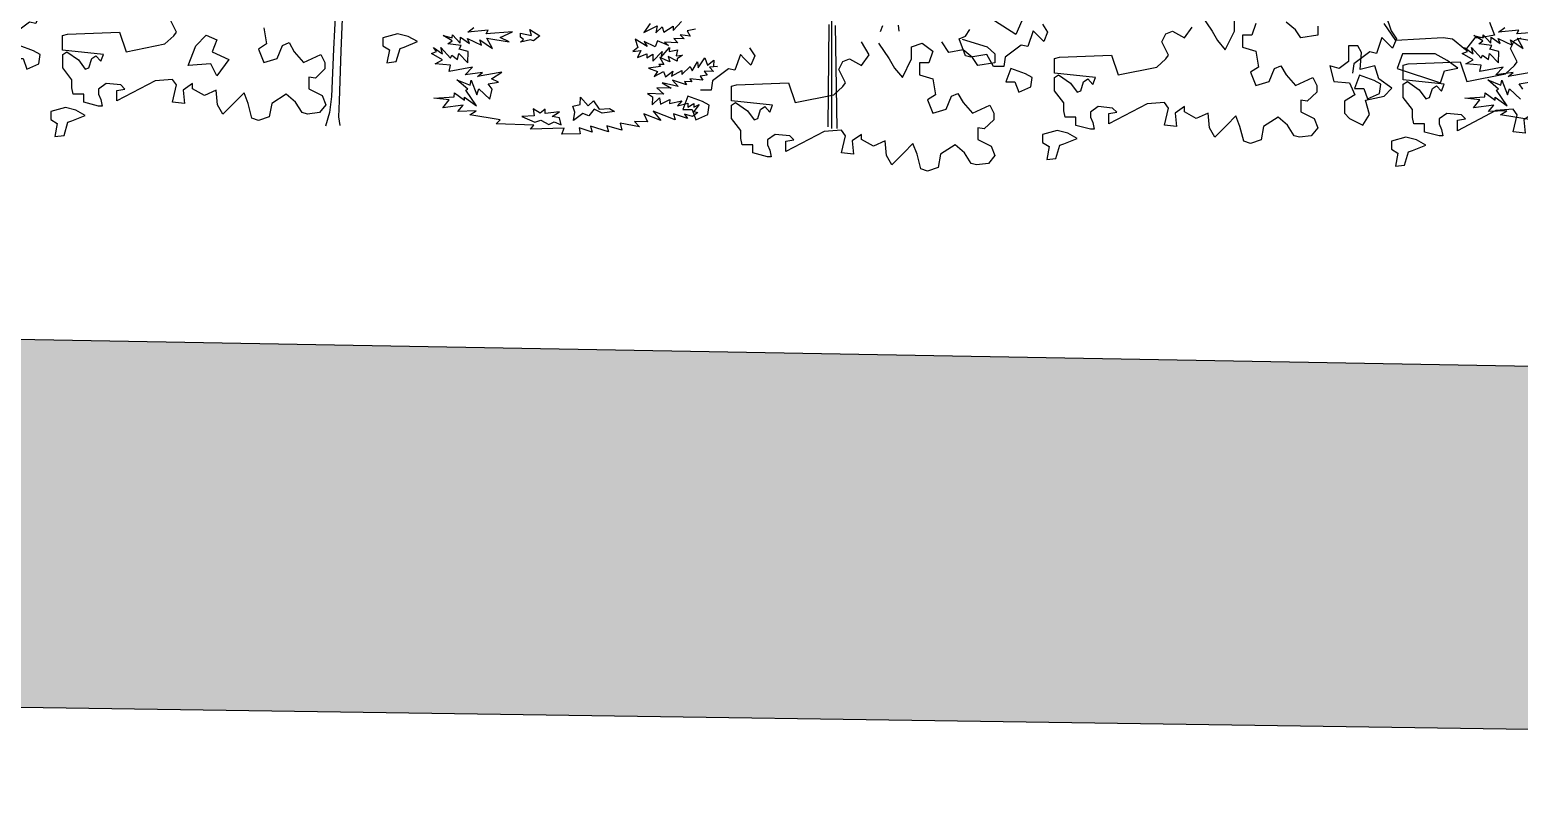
# Model space of a CAD drawing. Header units: inches. Extents: x 11.9 to 85.3, y 21.1 to 37.4.
# Drawn here: x 62.269 to 64.021, y 21.109 to 22.025 of the extents above; entities that cross this region are included whole.
import ezdxf

# ---------------------------------------------------------------- set-up
doc = ezdxf.new("R2010")
doc.units = ezdxf.units.IN
doc.header["$MEASUREMENT"] = 0
doc.layers.add('CAY', color=94, linetype='Continuous')
doc.layers.add('CAY-3', color=61, linetype='Continuous')

# ---------------------------------------------------------------- blocks, each defined once
blk = doc.blocks.new('A$C76451831')
at = {"layer": 'CAY'}
for p, q in [((2138.3, 140.1), (2140.6, 408.3)), ((2147.3, 135.4), (2147.3, 419.7)), ((2161.5, 135.4), (2156.8, 405.9)), ((3870.3, 414.4), (3883.8, 380.2)), ((3831.9, 373.1), (3807.8, 341.8)), ((3846.1, 373.1), (3831.9, 373.1)), ((3883.8, 380.2), (3846.1, 373.1)), ((5396.9, 0), (5402.9, 15.7)), ((5442.9, 17), (5445, 1))]:
    blk.add_line(p, q, dxfattribs=at)
for points in [[(1671.3, 411), (1654.7, 387.5), (1689.7, 404.9), (1686.3, 386.4), (1702.7, 401.7), (1707.7, 388.4), (1732.3, 403.4), (1731.9, 392.6), (1754, 415.8)], [(1790.4, 396), (1769, 391.3), (1776.7, 377.8), (1750.1, 381.5), (1760.6, 370.2), (1733.8, 371.2), (1743.9, 360.4), (1709.5, 361.6), (1719.6, 353.1), (1691, 365), (1685, 349.3), (1656.1, 363.5), (1663.8, 350.1), (1632.7, 369.7), (1639.7, 348.2), (1626.2, 337.8), (1647.6, 339.7), (1638.8, 321.5), (1663.1, 331), (1662.7, 320.6), (1679, 330.5), (1678.3, 311.9), (1703.2, 337.8), (1700, 322), (1722.2, 348), (1721.8, 337.1), (1743.2, 341.8), (1740, 326.1), (1756.3, 327.8), (1742.4, 317.8), (1742.2, 312.4), (1718.6, 324.1), (1723.6, 310.3), (1697.2, 322.1), (1707.5, 303.2), (1694.3, 303.7), (1699.1, 298), (1667.2, 293.7), (1691, 285.2), (1682.3, 271.9), (1706.8, 284.6), (1711.8, 270.9), (1730.9, 286.1), (1727.7, 273), (1755, 287.9), (1754.6, 277.5), (1776.6, 298.1), (1781.7, 287), (1795.6, 310.5), (1797.8, 294.6), (1814.6, 320.8), (1822.1, 301.9), (1838.4, 314.5), (1837.8, 298.6), (1848.2, 298.3), (1826.8, 296.3), (1837.3, 285.1), (1813.3, 285.9), (1821.1, 275.2), (1802.5, 273.1), (1809.8, 262), (1775.5, 265.9), (1780.6, 258), (1761.6, 258.7), (1766.8, 250.4), (1730.1, 262.5), (1745.3, 245.7), (1703.1, 255.3), (1726.6, 241.3), (1689.5, 242.6), (1707.5, 225.7), (1664.9, 227.2), (1677.8, 219), (1677, 197.7), (1696.2, 215.6), (1698.4, 199.7), (1722.9, 212), (1722.5, 201.1), (1754.9, 208.2), (1743.6, 195.4), (1770.5, 202.2), (1770.2, 191.8), (1786.4, 201.6), (1786, 191.2), (1799.9, 198.4), (1785.6, 180.3), (1796.4, 177.2), (1782.5, 167.3), (1761.4, 173.5), (1769.1, 162.3), (1732.4, 174.5), (1736.8, 158), (1679.2, 181.3), (1699.6, 157), (1654.9, 174.5), (1665, 152.8), (1630.2, 154), (1643.3, 140), (1592.9, 149.9), (1597.7, 131.1), (1558.2, 142.9), (1562.6, 126.9), (1515.6, 142.2), (1520, 125.7), (1486, 137.8), (1488.1, 121.8), (1440.1, 120.8), (1446.1, 136.4), (1358.1, 134.1), (1366.6, 144.6), (1267.9, 148.1), (1279.1, 158.1), (1199.4, 171.8), (1216.1, 181.6), (1168, 180.6), (1181.7, 196.4), (1128.5, 190.1), (1145, 210.9), (1105.3, 215), (1158.5, 218.6), (1158.8, 229), (1184.9, 209.5), (1185.2, 217.6), (1216.5, 195.2), (1188.5, 236.1), (1194, 238.6), (1165.5, 263.2), (1199.8, 248.8), (1202.6, 261.9), (1217.6, 224.2), (1223.1, 239.9), (1251.6, 212.6), (1257.9, 238.7), (1247.6, 252.6), (1274.4, 257.1), (1256.2, 265.5), (1283.5, 283.1), (1219.2, 272.2), (1232.7, 282.1), (1187.2, 276), (1206.5, 296.7), (1144.9, 285.2), (1148.2, 301.4), (1108.5, 305.5), (1127.4, 315.3), (1098.5, 332.2), (1112.3, 337.1), (1104.5, 348.3), (1127.9, 331.1), (1123.1, 347.6), (1148.9, 320), (1151.8, 327.6), (1167.3, 316.6), (1170.6, 332.4), (1193.7, 307.5), (1194.8, 337), (1171, 343.2), (1176.8, 353.5), (1142, 357.4), (1153.2, 365.2), (1129.6, 379.1), (1153.4, 372.9), (1153.7, 381), (1174.2, 359), (1174.8, 374.8), (1198.2, 358.2), (1193.2, 371.5), (1229.8, 354.3), (1225.3, 367.6), (1258.9, 345.2), (1244, 372.4), (1302.2, 362.7), (1278.5, 373.9), (1311.2, 388.7), (1241.7, 383.4), (1247.5, 393.6), (1193.8, 387.8), (1210.1, 400.4)], [(3979.1, 158.1), (3899.4, 171.8), (3916.1, 181.6), (3868, 180.6), (3881.7, 196.4), (3828.5, 190.1), (3845, 210.9), (3805.3, 215), (3858.5, 218.6), (3858.8, 229), (3884.9, 209.5), (3885.2, 217.6), (3916.5, 195.2), (3888.5, 236.1), (3894, 238.6), (3865.5, 263.2), (3899.8, 248.8), (3902.6, 261.9), (3917.6, 224.2), (3923.1, 239.9), (3951.6, 212.6)], [(3957.9, 238.7), (3947.6, 252.6), (3974.4, 257.1)], [(3983.5, 283.1), (3919.2, 272.2), (3932.7, 282.1), (3887.2, 276), (3906.5, 296.7), (3844.9, 285.2), (3848.2, 301.4), (3808.5, 305.5), (3827.4, 315.3), (3798.5, 332.2), (3812.3, 337.1), (3804.5, 348.3), (3827.9, 331.1), (3823.1, 347.6), (3848.9, 320), (3851.8, 327.6), (3867.3, 316.6), (3870.6, 332.4), (3893.7, 307.5), (3894.8, 337), (3871, 343.2), (3876.8, 353.5), (3842, 357.4), (3853.2, 365.2), (3829.6, 379.1), (3853.4, 372.9), (3853.7, 381), (3874.2, 359), (3874.8, 374.8), (3898.2, 358.2), (3893.2, 371.5), (3929.8, 354.3), (3925.3, 367.6), (3958.9, 345.2), (3944, 372.4), (4002.2, 362.7)], [(4011.2, 388.7), (3941.7, 383.4), (3947.5, 393.6), (3893.8, 387.8), (3910.1, 400.4)], [(774.7, 655.4), (791.5, 634.3), (850.6, 524.6), (847.4, 444.5), (842.2, 343.2), (836.9, 219.8), (831.6, 177.6), (821.1, 141.8)], [(888.6, 656.4), (872.7, 530.9), (866.4, 466.6), (861.1, 337.9), (856.9, 208.2), (854.8, 166), (859, 143.9)]]:
    blk.add_lwpolyline(points, dxfattribs=at)
for points in [[(1332, 374.8), (1332.4, 385.2), (1361.2, 379.2), (1356.8, 395.2), (1382.5, 378.5), (1366.1, 365.4), (1358.1, 368.4), (1331.6, 361.7), (1339.5, 369.1)], [(1037.6, 376.9), (1009.9, 384), (971.5, 373.4), (971.5, 352.7), (988.6, 342.1), (982.2, 307.9), (1006.3, 310.8), (1016.4, 345.6), (1027, 349.2), (1061.8, 363.3)], [(1474.2, 178.1), (1469.4, 194.1), (1488.1, 198.9), (1488.8, 217.4), (1509.3, 195.4), (1522.9, 208.1), (1538.4, 186.2), (1564.8, 188), (1578.1, 179.9), (1545.8, 175.6), (1524.8, 186.7), (1511.1, 168.6), (1495.4, 174.6), (1470.8, 156.9)], [(1809, 206.5), (1770.6, 220.7), (1757.1, 185.9), (1781.3, 185.9), (1791.3, 158.2), (1822.5, 172.3), (1826.1, 196.5)], [(1438.2, 144.9), (1433.9, 163.6), (1414.9, 167), (1434.4, 179.5), (1396.7, 175.3), (1397, 186.2), (1383.5, 175.8), (1365.4, 187.3), (1367.4, 168.6), (1335.2, 167), (1369.6, 152.2), (1385.6, 157.1), (1406.5, 146), (1419.9, 153.2)]]:
    blk.add_lwpolyline(points, close=True, dxfattribs=at)
at = {"layer": 'CAY-3'}
for p, q in [((86.7, 510.8), (100.8, 469.5)), ((100.8, 469.5), (114.4, 448.9)), ((76.8, 451.7), (62.5, 410.5)), ((86.7, 441.8), (76.8, 451.7)), ((104.4, 424.1), (86.7, 441.8)), ((114.4, 448.9), (104.4, 424.1)), ((413.7, 423.2), (424.3, 443.8)), ((424.3, 443.8), (441.4, 450.9)), ((3115.8, 431.8), (3143.5, 390.5)), ((45.4, 414.1), (3.5, 382.8)), ((62.5, 410.5), (45.4, 414.1)), ((430.8, 388.4), (413.7, 423.2)), ((659.6, 399), (666.6, 357.1)), ((2498.1, 377.9), (2508.7, 395)), ((2675.1, 391.3), (2660.8, 350.1)), ((2685, 381.4), (2675.1, 391.3)), ((2699.2, 409.1), (2712.7, 388.5)), ((3022.7, 383.4), (3039.8, 390.5)), ((3039.8, 390.5), (3071, 373.4)), ((3071, 373.4), (3091.6, 401.1)), ((3143.5, 390.5), (3157.7, 366.3)), ((3178.3, 342.1), (3202.5, 390.5)), ((3202.5, 390.5), (3202.5, 421.8)), ((3257.9, 411.1), (3247.9, 379.9)), ((3362.3, 394), (3337.5, 414.7)), ((3375.8, 373.4), (3362.3, 394)), ((3420.6, 404.1), (3420.6, 379.9)), ((3625.2, 366.3), (3594, 411.1)), ((3.5, 382.8), (0, 358.6)), ((132.1, 379.3), (145.6, 382.8)), ((132.1, 340.9), (132.1, 379.3)), ((145.6, 382.8), (281.8, 388.3)), ((281.8, 388.3), (298.9, 336.4)), ((298.9, 336.4), (400.1, 357.1)), ((400.1, 357.1), (424.3, 378.3)), ((424.3, 378.3), (430.8, 388.4)), ((666.6, 357.1), (646, 343.5)), ((694.4, 319.3), (708.5, 353.5)), ((708.5, 353.5), (725.6, 360.6)), ((725.6, 360.6), (739.2, 336.4)), ((2245.7, 328.6), (2225, 362.9)), ((2269.8, 359.3), (2297.6, 318)), ((2356.5, 349.3), (2384.2, 359.3)), ((2384.2, 359.3), (2411.9, 338.7)), ((2453.8, 335.1), (2436.1, 362.9)), ((2481, 370.8), (2498.1, 377.9)), ((2498.1, 326), (2481, 370.8)), ((2488.6, 369.9), (2554, 349.3)), ((2643.7, 353.7), (2601.9, 322.4)), ((2660.8, 350.1), (2643.7, 353.7)), ((2702.7, 363.7), (2685, 381.4)), ((2712.7, 388.5), (2702.7, 363.7)), ((3012, 362.8), (3022.7, 383.4)), ((3029.1, 328), (3012, 362.8)), ((3157.7, 366.3), (3178.3, 342.1)), ((3223.1, 379.9), (3223.1, 348.6)), ((3247.9, 379.9), (3223.1, 379.9)), ((3420.6, 379.9), (3375.8, 373.4)), ((3748.8, 373.1), (3625.2, 366.3)), ((3773, 369.5), (3748.8, 373.1)), ((3807.8, 341.8), (3773, 369.5)), ((240, 329.4), (132.1, 340.9)), ((132.7, 329.4), (143.3, 336.4)), ((132.7, 294.5), (132.7, 329.4)), ((143.3, 336.4), (173.9, 315.2)), ((173.9, 315.2), (191.6, 291)), ((201.6, 294.5), (208.7, 318.7)), ((208.7, 318.7), (219.3, 325.8)), ((219.3, 325.8), (232.9, 311.7)), ((232.9, 311.7), (240, 329.4)), ((646, 343.5), (659.6, 308.7)), ((659.6, 308.7), (694.4, 319.3)), ((739.2, 336.4), (763.9, 308.7)), ((763.9, 308.7), (808.7, 329.4)), ((808.7, 329.4), (819.4, 308.7)), ((1908, 329.4), (1893.8, 288.2)), ((1917.9, 319.4), (1908, 329.4)), ((1935.6, 301.8), (1917.9, 319.4)), ((1932.1, 347.2), (1945.6, 326.5)), ((1945.6, 326.5), (1935.6, 301.8)), ((2176.7, 310.9), (2193.8, 318)), ((2193.8, 318), (2225, 300.9)), ((2225, 300.9), (2245.7, 328.6)), ((2297.6, 318), (2311.7, 293.8)), ((2332.3, 269.7), (2356.5, 318)), ((2356.5, 318), (2356.5, 349.3)), ((2411.9, 338.7), (2401.9, 307.4)), ((2491.5, 342.2), (2453.8, 335.1)), ((2516.3, 321.6), (2491.5, 342.2)), ((2511.7, 322.4), (2498.1, 326)), ((2553.5, 329.5), (2511.7, 322.4)), ((2529.9, 300.9), (2516.3, 321.6)), ((2570.6, 298.2), (2553.5, 329.5)), ((2554, 349.3), (2574.7, 331.6)), ((2574.7, 331.6), (2574.7, 307.4)), ((2601.9, 322.4), (2598.3, 298.2)), ((2730.4, 318.9), (2744, 322.4)), ((2730.4, 280.5), (2730.4, 318.9)), ((2744, 322.4), (2880.2, 328)), ((2880.2, 328), (2897.3, 276)), ((2998.5, 296.7), (3022.7, 317.9)), ((3022.7, 317.9), (3029.1, 328)), ((3223.1, 348.6), (3257.9, 338.6)), ((3257.9, 338.6), (3265, 296.7)), ((156.8, 263.3), (132.7, 294.5)), ((191.6, 291), (201.6, 294.5)), ((819.4, 291.6), (794.6, 267.4)), ((819.4, 308.7), (819.4, 291.6)), ((1876.7, 291.7), (1834.8, 260.5)), ((1893.8, 288.2), (1876.7, 291.7)), ((2166.1, 290.3), (2176.7, 310.9)), ((2183.2, 255.5), (2166.1, 290.3)), ((2311.7, 293.8), (2332.3, 269.7)), ((2377.2, 307.4), (2377.2, 276.1)), ((2401.9, 307.4), (2377.2, 307.4)), ((2377.2, 276.1), (2411.9, 266.1)), ((2574.7, 307.4), (2529.9, 300.9)), ((2598.3, 298.2), (2570.6, 298.2)), ((2838.3, 269), (2730.4, 280.5)), ((2731, 269), (2741.6, 276)), ((2741.6, 276), (2772.3, 254.8)), ((2897.3, 276), (2998.5, 296.7)), ((3265, 296.7), (3244.4, 283.1)), ((3244.4, 283.1), (3257.9, 248.3)), ((3292.7, 259), (3306.9, 293.2)), ((3306.9, 293.2), (3323.9, 300.2)), ((3323.9, 300.2), (3337.5, 276.1)), ((3337.5, 276.1), (3362.3, 248.3)), ((156.8, 242.6), (156.8, 263.3)), ((160.4, 225.5), (156.8, 242.6)), ((247, 253.3), (226.4, 239.1)), ((226.4, 239.1), (226.4, 225.5)), ((284.8, 249.7), (247, 253.3)), ((375.4, 260.4), (274.7, 207.8)), ((274.7, 235.6), (295.4, 239.1)), ((274.7, 207.8), (274.7, 235.6)), ((295.4, 239.1), (284.8, 249.7)), ((420.8, 263.9), (375.4, 260.4)), ((430.8, 249.7), (420.8, 263.9)), ((420.8, 204.9), (430.8, 249.7)), ((472.7, 253.3), (448.5, 236.2)), ((448.5, 236.2), (452, 201.4)), ((472.7, 239.7), (472.7, 253.3)), ((503.9, 222), (472.7, 239.7)), ((535.2, 236.2), (503.9, 222)), ((538.7, 197.8), (535.2, 236.2)), ((794.6, 267.4), (777.5, 270.4)), ((777.5, 270.4), (777.5, 239.7)), ((777.5, 239.7), (812.3, 222)), ((1831.3, 236.3), (1803.5, 236.3)), ((1834.8, 260.5), (1831.3, 236.3)), ((1884.4, 246.4), (1898, 249.9)), ((1884.4, 208.1), (1884.4, 246.4)), ((1898, 249.9), (2034.2, 255.5)), ((2034.2, 255.5), (2051.3, 203.6)), ((2152.5, 224.2), (2176.7, 245.5)), ((2176.7, 245.5), (2183.2, 255.5)), ((2411.9, 266.1), (2419, 224.2)), ((2731, 234.2), (2731, 269)), ((2755.2, 202.9), (2731, 234.2)), ((2772.3, 254.8), (2790, 230.6)), ((2790, 230.6), (2800, 234.2)), ((2800, 234.2), (2807.1, 258.3)), ((2807.1, 258.3), (2817.7, 265.4)), ((2817.7, 265.4), (2831.2, 251.3)), ((2831.2, 251.3), (2838.3, 269)), ((3257.9, 248.3), (3292.7, 259)), ((3362.3, 248.3), (3407.1, 269)), ((3407.1, 269), (3417.7, 248.3)), ((3417.7, 248.3), (3417.7, 231.2)), ((188.1, 225.5), (160.4, 225.5)), ((188.1, 204.3), (188.1, 225.5)), ((226.4, 194.3), (188.1, 204.3)), ((226.4, 225.5), (232.9, 211.4)), ((232.9, 211.4), (236.4, 194.3)), ((452, 201.4), (420.8, 204.9)), ((552.3, 173.6), (538.7, 197.8)), ((583.5, 204.9), (552.3, 173.6)), ((607.7, 229.1), (583.5, 204.9)), ((618.3, 201.4), (607.7, 229.1)), ((628.3, 163), (618.3, 201.4)), ((680.2, 201.4), (673.7, 166.6)), ((718.5, 225.5), (680.2, 201.4)), ((742.7, 204.9), (718.5, 225.5)), ((760.4, 177.2), (742.7, 204.9)), ((822.3, 197.8), (805.2, 177.2)), ((812.3, 222), (822.3, 197.8)), ((1992.3, 196.5), (1884.4, 208.1)), ((1885, 196.5), (1895.6, 203.6)), ((1885, 161.7), (1885, 196.5)), ((1895.6, 203.6), (1926.3, 182.3)), ((1985.3, 178.8), (1992.3, 196.5)), ((2051.3, 203.6), (2152.5, 224.2)), ((2419, 224.2), (2398.4, 210.7)), ((2398.4, 210.7), (2411.9, 175.9)), ((2446.7, 186.5), (2460.9, 220.7)), ((2460.9, 220.7), (2478, 227.8)), ((2478, 227.8), (2491.5, 203.6)), ((2491.5, 203.6), (2516.3, 175.9)), ((2516.3, 175.9), (2561.1, 196.5)), ((2561.1, 196.5), (2571.7, 175.9)), ((2755.2, 182.3), (2755.2, 202.9)), ((2973.7, 200), (2873.1, 147.5)), ((3019.1, 203.5), (2973.7, 200)), ((3029.1, 189.3), (3019.1, 203.5)), ((3375.8, 210), (3375.8, 179.3)), ((3392.9, 207), (3375.8, 210)), ((3417.7, 231.2), (3392.9, 207)), ((236.4, 194.3), (226.4, 194.3)), ((646, 156.5), (628.3, 163)), ((673.7, 166.6), (646, 156.5)), ((774, 173.6), (760.4, 177.2)), ((805.2, 177.2), (774, 173.6)), ((1909.2, 130.4), (1885, 161.7)), ((1926.3, 182.3), (1944, 158.2)), ((1944, 158.2), (1954, 161.7)), ((1954, 161.7), (1961.1, 185.9)), ((1961.1, 185.9), (1971.7, 193)), ((1971.7, 193), (1985.3, 178.8)), ((2411.9, 175.9), (2446.7, 186.5)), ((2571.7, 158.8), (2547, 134.6)), ((2571.7, 175.9), (2571.7, 158.8)), ((2758.7, 165.1), (2755.2, 182.3)), ((2786.4, 165.1), (2758.7, 165.1)), ((2786.4, 143.9), (2786.4, 165.1)), ((2845.4, 192.9), (2824.7, 178.7)), ((2824.7, 178.7), (2824.7, 165.1)), ((2824.7, 165.1), (2831.2, 151)), ((2883.1, 189.3), (2845.4, 192.9)), ((2873.1, 175.2), (2893.7, 178.7)), ((2873.1, 147.5), (2873.1, 175.2)), ((2893.7, 178.7), (2883.1, 189.3)), ((3019.1, 144.5), (3029.1, 189.3)), ((3071, 192.9), (3046.8, 175.8)), ((3046.8, 175.8), (3050.4, 141)), ((3071, 179.3), (3071, 192.9)), ((3102.3, 161.6), (3071, 179.3)), ((3133.5, 175.8), (3102.3, 161.6)), ((3137, 137.4), (3133.5, 175.8)), ((3206, 168.7), (3181.9, 144.5)), ((3216.6, 141), (3206, 168.7)), ((3316.9, 165.2), (3278.5, 141)), ((3341, 144.5), (3316.9, 165.2)), ((3375.8, 179.3), (3410.6, 161.6)), ((3410.6, 161.6), (3420.6, 137.4)), ((1909.2, 109.8), (1909.2, 130.4)), ((1999.4, 120.4), (1978.8, 106.3)), ((2037.1, 116.9), (1999.4, 120.4)), ((2127.7, 127.5), (2027.1, 75)), ((2173.1, 131), (2127.7, 127.5)), ((2183.2, 116.9), (2173.1, 131)), ((2225, 120.4), (2200.9, 103.3)), ((2225, 106.9), (2225, 120.4)), ((2529.9, 137.5), (2529.9, 106.9)), ((2547, 134.6), (2529.9, 137.5)), ((2824.7, 133.9), (2786.4, 143.9)), ((2834.8, 133.9), (2824.7, 133.9)), ((2831.2, 151), (2834.8, 133.9)), ((3050.4, 141), (3019.1, 144.5)), ((3150.6, 113.3), (3137, 137.4)), ((3181.9, 144.5), (3150.6, 113.3)), ((3226.7, 102.6), (3216.6, 141)), ((3278.5, 141), (3272.1, 106.2)), ((3358.7, 116.8), (3341, 144.5)), ((3420.6, 137.4), (3403.5, 116.8)), ((1912.7, 92.7), (1909.2, 109.8)), ((1940.4, 92.7), (1912.7, 92.7)), ((1940.4, 71.5), (1940.4, 92.7)), ((1978.8, 106.3), (1978.8, 92.7)), ((1978.8, 92.7), (1985.3, 78.5)), ((1985.3, 78.5), (1988.8, 61.4)), ((2027.1, 102.7), (2047.8, 106.3)), ((2027.1, 75), (2027.1, 102.7)), ((2047.8, 106.3), (2037.1, 116.9)), ((2173.1, 72.1), (2183.2, 116.9)), ((2200.9, 103.3), (2204.4, 68.5)), ((2256.3, 89.2), (2225, 106.9)), ((2287.5, 103.3), (2256.3, 89.2)), ((2291.1, 65), (2287.5, 103.3)), ((2360.1, 96.2), (2335.9, 72.1)), ((2370.7, 68.5), (2360.1, 96.2)), ((2470.9, 92.7), (2432.6, 68.5)), ((2495.1, 72.1), (2470.9, 92.7)), ((2529.9, 106.9), (2564.7, 89.2)), ((2564.7, 89.2), (2574.7, 65)), ((3244.4, 96.1), (3226.7, 102.6)), ((3272.1, 106.2), (3244.4, 96.1)), ((3372.3, 113.3), (3358.7, 116.8)), ((3403.5, 116.8), (3372.3, 113.3)), ((1978.8, 61.4), (1940.4, 71.5)), ((1988.8, 61.4), (1978.8, 61.4)), ((2204.4, 68.5), (2173.1, 72.1)), ((2304.6, 40.8), (2291.1, 65)), ((2335.9, 72.1), (2304.6, 40.8)), ((2380.7, 30.2), (2370.7, 68.5)), ((2432.6, 68.5), (2426.1, 33.7)), ((2512.8, 44.3), (2495.1, 72.1)), ((2526.3, 40.8), (2512.8, 44.3)), ((2557.6, 44.3), (2526.3, 40.8)), ((2574.7, 65), (2557.6, 44.3)), ((2398.4, 23.7), (2380.7, 30.2)), ((2426.1, 33.7), (2398.4, 23.7))]:
    blk.add_line(p, q, dxfattribs=at)
for points in [[(2573.8, 417.4), (2565.9, 445.1), (2684, 503), (2629.2, 460.9), (2621.3, 433.2), (2645.1, 417.4), (2629.2, 381.7)], [(56.6, 339.4), (18.3, 353.5), (4.7, 318.7), (28.9, 318.7), (38.9, 291), (70.2, 305.2), (73.7, 329.4)], [(481.1, 352.5), (508.8, 380.2), (536.5, 368.3), (524.6, 336.6), (568.2, 316.8), (536.5, 273.3), (520.7, 305), (461.3, 301)], [(3535, 335), (3525, 352.1), (3500.8, 352.1), (3500.8, 310.9), (3476.1, 293.2), (3451.9, 300.2), (3462.5, 259), (3503.8, 255.4), (3517.9, 224.1), (3490.2, 207), (3490.2, 175.8), (3503.8, 161.6), (3538.6, 144.5), (3556.3, 172.2), (3545.6, 210), (3594, 220.6), (3614.6, 241.3), (3580.4, 265.4), (3569.8, 300.2), (3531.5, 290.2)], [(3728.2, 331.2), (3642.3, 331.5), (3628.8, 293.2), (3741.7, 255.1), (3752.3, 286.4), (3787.1, 293.5), (3759.4, 314.1)], [(2654.9, 279), (2616.6, 293.2), (2603, 258.3), (2627.2, 258.3), (2637.2, 230.6), (2668.5, 244.8), (2672, 269)], [(167.4, 183.7), (139.7, 190.7), (101.4, 180.1), (101.4, 159.5), (118.5, 148.9), (112, 114.6), (136.2, 117.6), (146.2, 152.4), (156.8, 155.9), (191.6, 170.1)], [(2765.8, 123.3), (2738.1, 130.3), (2699.7, 119.7), (2699.7, 99.1), (2716.8, 88.5), (2710.4, 54.3), (2734.5, 57.2), (2744.6, 92), (2755.2, 95.5), (2790, 109.7)]]:
    blk.add_lwpolyline(points, close=True, dxfattribs=at)

msp = doc.modelspace()

# ---------------------------------------------------------------- hatches: boundary and pattern name
at = {"true_color": 0x000000}
h = msp.add_hatch(color=18, dxfattribs=at)
h.dxf.hatch_style = 1
h.paths.add_polyline_path([(70.5198, 21.5465), (69.2436, 22.3819), (69.2436, 24.0633), (69.1166, 24.0633), (69.1166, 22.2596), (70.2537, 21.5191), (12.4966, 22.5475), (12.4966, 21.9488), (70.5198, 21.1086)])

# ---------------------------------------------------------------- linework, layer by layer
msp.add_lwpolyline([(12.4966, 22.5475), (70.2537, 21.5191), (69.1166, 22.2596), (69.1166, 24.0633), (67.0614, 24.0633), (69.2436, 24.0633), (69.2436, 22.3819), (70.5198, 21.5465), (70.5198, 21.1086), (12.4966, 21.9488)], close=True)

# ---------------------------------------------------------------- block references
at = {"layer": 'CAY', "xscale": 0.0004489089019145984, "yscale": 0.0004489089019145984, "zscale": 0.0004489089019145984}
for p in [(60.8471, 22.0232), (62.2484, 21.8483), (63.8249, 21.8133)]:
    msp.add_blockref('A$C76451831', p, dxfattribs=at)

doc.saveas('drawing.dxf')
